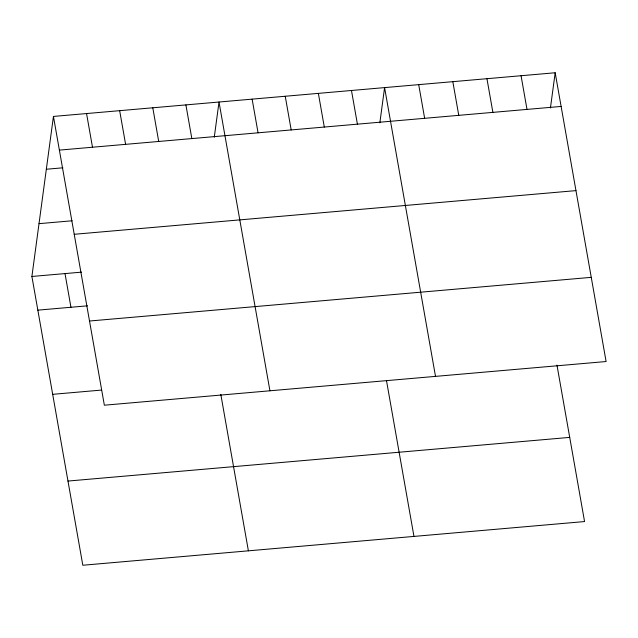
<?xml version="1.0" encoding="UTF-8"?>
<svg xmlns="http://www.w3.org/2000/svg" width="638" height="638" viewBox="0 0 638 638"><rect width="100%" height="100%" fill="white"/><g stroke="black" fill="none" stroke-linecap="round" stroke-linejoin="round"><path stroke-width="0.96" d="M556.974 365.111L584.56 521.565L82.82 565.244L31.9 276.469L53.44 116.435L555.18 72.756L606.1 361.531L104.353 405.202L53.44 116.435M214.272 137.226L219.017 102.016L269.93 390.791M379.849 122.815L384.586 87.605L435.507 376.372M550.442 107.966L555.18 72.756M59.374 150.113L561.121 106.434M46.327 169.245L62.891 167.802M39.006 223.659L72.126 220.78M74.223 234.29L575.962 190.618M31.9 276.469L81.576 272.147M37.841 310.148L87.51 305.825M89.511 321.018L591.259 277.347M52.683 394.332L101.378 390.089M67.971 481.06L569.718 437.389M521.063 75.731L527.004 109.409M486.946 78.697L492.887 112.376M452.828 81.672L458.762 115.342M418.711 84.639L424.645 118.317M351.474 90.492L357.416 124.171M386.548 380.926L413.966 536.414M318.362 93.371L324.295 127.05M285.242 96.258L291.183 129.937M252.13 99.137L258.063 132.816M185.897 104.903L191.839 138.582M220.804 394.372L248.389 550.825M152.785 107.782L158.718 141.461M119.665 110.669L125.606 144.347M86.553 113.548L92.494 147.226M65.012 273.59L70.954 307.269"/></g></svg>
